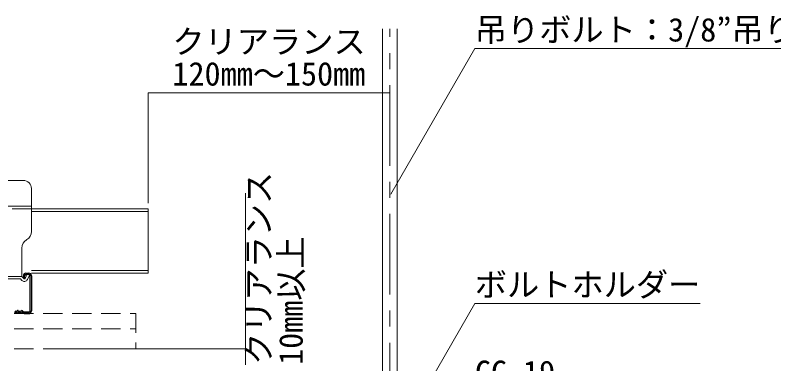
# Model space of a CAD drawing. Units: millimetres on the paper, enlarged 30 times, with parts at other scales. Extents: x -5796 to 5910, y -4184 to 4114.
# Drawn here: x 3763 to 5176, y -2389 to -1738 of the extents above; entities that cross this region are included whole.
import ezdxf
from ezdxf.enums import TextEntityAlignment as Align

# ---------------------------------------------------------------- set-up
doc = ezdxf.new("R2010")
doc.units = ezdxf.units.MM
doc.header["$LTSCALE"] = 30
doc.linetypes.add('CHAIN1', pattern=[8, 5, -1, 1, -1])
doc.linetypes.add('DASHED1', pattern=[1.8, 1.2, -0.6])
for name, color, linetype, lineweight in [('2-0_中心線', 4, 'CHAIN1', 9), ('2-1_吊り材', 7, 'Continuous', 18), ('2-2_野縁受け', 3, 'Continuous', 18), ('2-3_野縁', 2, 'Continuous', 25), ('2-5_寸法', 4, 'Continuous', 9), ('2-6_文字', 7, 'Continuous', 18), ('2-A_クリップ', 7, 'Continuous', 18), ('2-C_パネル', 7, 'DASHED1', 18)]:
    doc.layers.add(name, color=color, linetype=linetype, lineweight=lineweight)
doc.styles.add('ＭＳ ゴシック', font='')
doc.styles.get('ＭＳ ゴシック').set_extended_font_data('MS Gothic')

msp = doc.modelspace()

# ---------------------------------------------------------------- linework, layer by layer
at = {"layer": '2-0_中心線'}
msp.add_line((4460.58, -2979.14), (4460.58, -1764.02), dxfattribs=at)
at = {"layer": '2-1_吊り材'}
for p, q in [((4447.08, -2485.92), (4447.08, -1764.02)), ((4474.08, -2485.92), (4474.08, -1764.02))]:
    msp.add_line(p, q, dxfattribs=at)
at = {"layer": '2-2_野縁受け'}
for p, q in [((3792.98, -2099.54), (4010.58, -2099.54)), ((3792.98, -2104.34), (4010.58, -2104.34)), ((4010.58, -2099.54), (4010.58, -2219.54)), ((3792.98, -2214.74), (4010.58, -2214.74)), ((3792.98, -2219.54), (4010.58, -2219.54))]:
    msp.add_line(p, q, dxfattribs=at)
at = {"layer": '2-3_野縁'}
for p, q in [((3777.98, -2224.34), (3777.98, -2228.54)), ((3780.38, -2228.54), (3777.98, -2228.54)), ((3780.38, -2224.34), (3780.38, -2228.54)), ((3782.78, -2219.54), (3788.18, -2219.54)), ((3788.18, -2221.94), (3782.78, -2221.94)), ((3790.58, -2289.74), (3790.58, -2224.34)), ((3792.98, -2224.34), (3792.98, -2289.74)), ((3775, -2291.54), (3777.12, -2293.66)), ((3775, -2291.54), (3777.12, -2293.66)), ((3776.06, -2289.58), (3778.18, -2291.7)), ((3788.18, -2292.14), (3779.24, -2292.14)), ((3779.24, -2294.54), (3790, -2294.54)), ((3788.18, -2294.54), (3779.24, -2294.54))]:
    msp.add_line(p, q, dxfattribs=at)
for centre, radius, start, end in [((3782.78, -2224.34), 4.8, 90, 180), ((3782.78, -2224.34), 2.4, 90, 180), ((3788.18, -2224.34), 4.8, 0, 90), ((3788.18, -2224.34), 2.4, 0, 90), ((3767.5, -2290.64), 1.5, 46.39719, 143.13011), ((3775, -2290.64), 1.5, 45, 133.60283), ((3764.5, -2289.29), 3.75, 216.8699, 323.13011), ((3764.5, -2288.39), 2.25, 216.8699, 323.13011), ((3771.25, -2287.6), 5.44, 226.39719, 313.60283), ((3771.25, -2286.7), 3.94, 226.39719, 313.60283), ((3779.24, -2291.54), 3, 225, 270), ((3779.24, -2291.54), 3, 225.00002, 270), ((3779.24, -2290.64), 1.5, 225.00002, 270), ((3788.18, -2289.74), 2.4, 270, 0), ((3788.18, -2289.74), 4.8, 270, 0)]:
    msp.add_arc(centre, radius, start, end, dxfattribs=at)
at = {"layer": '2-5_寸法'}
for p, q in [((4010.58, -1883.01), (4010.58, -2088.88)), ((4460.58, -1883.01), (4010.58, -1883.01)), ((4191.51, -2070.59), (4191.51, -2360.54)), ((3826.1, -2360.54), (4191.51, -2360.54)), ((4191.51, -2360.54), (4191.51, -2390.54))]:
    msp.add_line(p, q, dxfattribs=at)
at = {"layer": '2-6_文字'}
for p, q in [((4618.94, -1800.83), (4462.16, -2072.39)), ((5428.94, -1800.83), (4618.94, -1800.83)), ((4618.94, -2276.06), (4489.17, -2500.83)), ((4618.94, -2276.06), (5038.94, -2276.06))]:
    msp.add_line(p, q, dxfattribs=at)
at = {"layer": '2-A_クリップ'}
for p, q in [((3777.98, -2046.74), (3717.98, -2046.74)), ((3792.98, -2061.74), (3792.98, -2141.55)), ((3792.98, -2094.74), (3717.98, -2094.74)), ((3784.24, -2156.98), (3783.72, -2157.3)), ((3774.98, -2172.73), (3774.98, -2225.54)), ((3774.98, -2225.54), (3717.98, -2225.54)), ((3772.84, -2230.34), (3717.98, -2230.34)), ((3775.14, -2232.91), (3772.84, -2230.34)), ((3778.72, -2229.71), (3774.98, -2225.54)), ((3781.18, -2229.38), (3784.89, -2221.94)), ((3785.48, -2231.52), (3789.47, -2223.51)), ((3786.32, -2221.94), (3789.47, -2223.51))]:
    msp.add_line(p, q, dxfattribs=at)
at = {"layer": '2-A_クリップ', "linetype": 'DASHED1'}
msp.add_line((3792.98, -2099.54), (3717.98, -2099.54), dxfattribs=at)
at = {"layer": '2-A_クリップ'}
for centre, radius, start, end in [((3777.98, -2061.74), 15, 0, 90), ((3774.98, -2141.55), 18, 300.96311, 0), ((3792.98, -2172.73), 18, 120.96311, 180), ((3779.84, -2228.71), 6.3, 221.84187, 333.5), ((3779.84, -2228.71), 1.5, 221.84187, 333.5)]:
    msp.add_arc(centre, radius, start, end, dxfattribs=at)
at = {"layer": '2-C_パネル'}
for p, q in [((3005, -2294.54), (3987.71, -2294.54)), ((3987.71, -2294.54), (3987.71, -2360.54)), ((3005, -2323.04), (3987.71, -2323.04)), ((3005, -2360.54), (3987.71, -2360.54))]:
    msp.add_line(p, q, dxfattribs=at)

# ---------------------------------------------------------------- texts
at = {"layer": '2-5_寸法', "style": 'ＭＳ ゴシック'}
for s, p in [('クリアランス', (4055.58, -1823.01)), ('120mm～150mm', (4055.58, -1883.01))]:
    msp.add_text(s, height=43.99, dxfattribs=at).set_placement(p, align=Align.BOTTOM_LEFT)
for s, p in [('クリアランス', (4251.51, -2390.54)), ('10mm以上', (4311.51, -2390.54))]:
    msp.add_text(s, height=43.99, rotation=90, dxfattribs=at).set_placement(p, align=Align.BOTTOM_LEFT)
at = {"layer": '2-6_文字', "color": 4, "style": 'ＭＳ ゴシック'}
for s, p in [('吊りボルト：3/8”吊りボルト', (4618.94, -1800.83)), ('ボルトホルダー', (4618.94, -2276.06)), ('CC-19', (4618.94, -2439.76))]:
    msp.add_text(s, height=43.99, dxfattribs=at).set_placement(p, align=Align.BOTTOM_LEFT)

doc.saveas('drawing.dxf')
